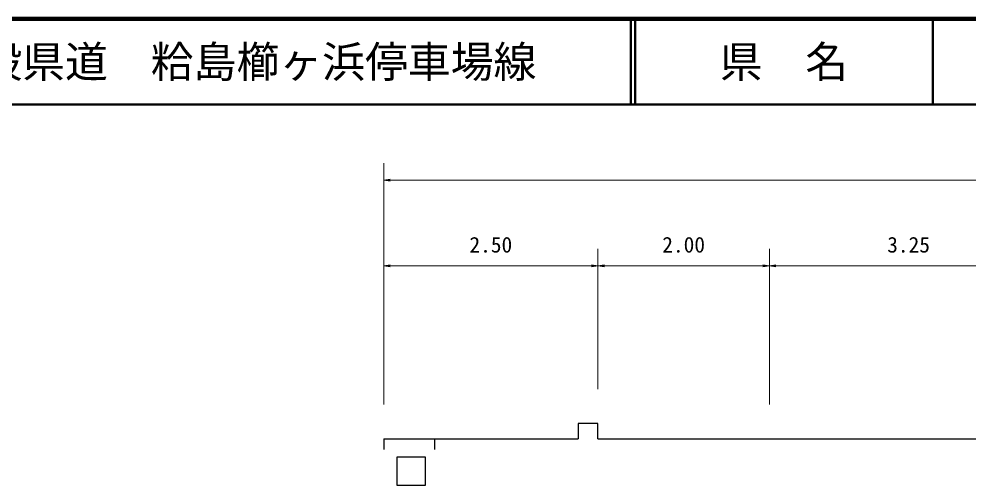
# Model space of a CAD drawing. Units: millimetres on the paper, enlarged 1000 times, with parts at other scales. Extents: x 40000 to 193597266, y 20000 to 106988046.
# Drawn here: x 226360 to 337224, y 325561 to 380000 of the extents above; entities that cross this region are included whole.
import ezdxf
from ezdxf.enums import TextEntityAlignment as Align

# ---------------------------------------------------------------- set-up
doc = ezdxf.new("R2010")
doc.units = ezdxf.units.MM
doc.header["$LTSCALE"] = 1000
for name, color, linetype, lineweight in [('M-BGD', 7, 'Continuous', 25), ('M-STR-HTXT', 7, 'Continuous', 13), ('M-TTL', 2, 'Continuous', 140), ('M-TTL-LINE', 7, 'Continuous', 50)]:
    doc.layers.add(name, color=color, linetype=linetype, lineweight=lineweight)
doc.layers.add('M-TTL-TXT', color=7, linetype='Continuous')
doc.styles.add('ＭＳ ゴシック', font='')
doc.styles.get('ＭＳ ゴシック').set_extended_font_data('MS Gothic')

# ---------------------------------------------------------------- blocks, each defined once
blk = doc.blocks.new('open_arrow')
at = {"color": 0, "linetype": 'Continuous', "lineweight": -2}
blk.add_lwpolyline([(7.5, 1.25), (0, 0), (7.5, -1.25)], dxfattribs=at)

msp = doc.modelspace()

# ---------------------------------------------------------------- linework, layer by layer
at = {"layer": 'M-BGD'}
for p, q in [((268924, 330966), (268924, 329719)), ((268924, 330966), (291599, 330966)), ((274851, 330966), (274851, 329719))]:
    msp.add_line(p, q, dxfattribs=at)
for points in [[(293924, 330966), (293924, 332759), (291599, 332759), (291599, 330966)], [(293924, 330966), (313924, 330966), (346424, 330966), (378924, 330966), (398924, 330966)]]:
    msp.add_lwpolyline(points, dxfattribs=at)
msp.add_lwpolyline([(270445, 328799), (270445, 325561), (273807, 325561), (273807, 328799)], close=True, dxfattribs=at)
at = {"layer": 'M-STR-HTXT'}
for p, q in [((268924, 334966), (268924, 363165)), ((423924, 361165), (268924, 361165)), ((293924, 336759), (293924, 353165)), ((313924, 334966), (313924, 353165)), ((268924, 351165), (293924, 351165)), ((293924, 351165), (313924, 351165)), ((313924, 351165), (346424, 351165))]:
    msp.add_line(p, q, dxfattribs=at)
at = {"layer": 'M-TTL'}
msp.add_line((680000, 380000), (40000, 380000), dxfattribs=at)
at = {"layer": 'M-TTL-LINE'}
for p, q in [((297750, 380000), (297750, 370000)), ((298250, 380000), (298250, 370000)), ((333000, 380000), (333000, 370000)), ((40000, 370000), (680000, 370000))]:
    msp.add_line(p, q, dxfattribs=at)

# ---------------------------------------------------------------- block references
at = {"layer": 'M-STR-HTXT', "xscale": 100, "yscale": 100}
for p in [(268924, 361165), (268924, 351165), (293924, 351165), (313924, 351165)]:
    msp.add_blockref('open_arrow', p, dxfattribs=at)
at = {"layer": 'M-STR-HTXT', "xscale": 100, "yscale": 100, "rotation": 180}
for p in [(293924, 351165), (313924, 351165)]:
    msp.add_blockref('open_arrow', p, dxfattribs=at)

# ---------------------------------------------------------------- texts
at = {"layer": 'M-STR-HTXT', "style": 'ＭＳ ゴシック'}
for s, p in [('2.50', (281424, 352165)), ('2.00', (303924, 352165)), ('3.25', (330174, 352165))]:
    msp.add_text(s, height=1833, dxfattribs=at).set_placement(p, align=Align.BOTTOM_CENTER)
at = {"layer": 'M-TTL-TXT', "style": 'ＭＳ ゴシック'}
msp.add_text('一般県道\u3000粭島櫛ヶ浜停車場線', height=3666, dxfattribs=at).set_placement((216734, 375000), align=Align.MIDDLE_LEFT)
msp.add_text('県\u3000名', height=3666, dxfattribs=at).set_placement((315625, 375000), align=Align.MIDDLE_CENTER)

doc.saveas('drawing.dxf')
